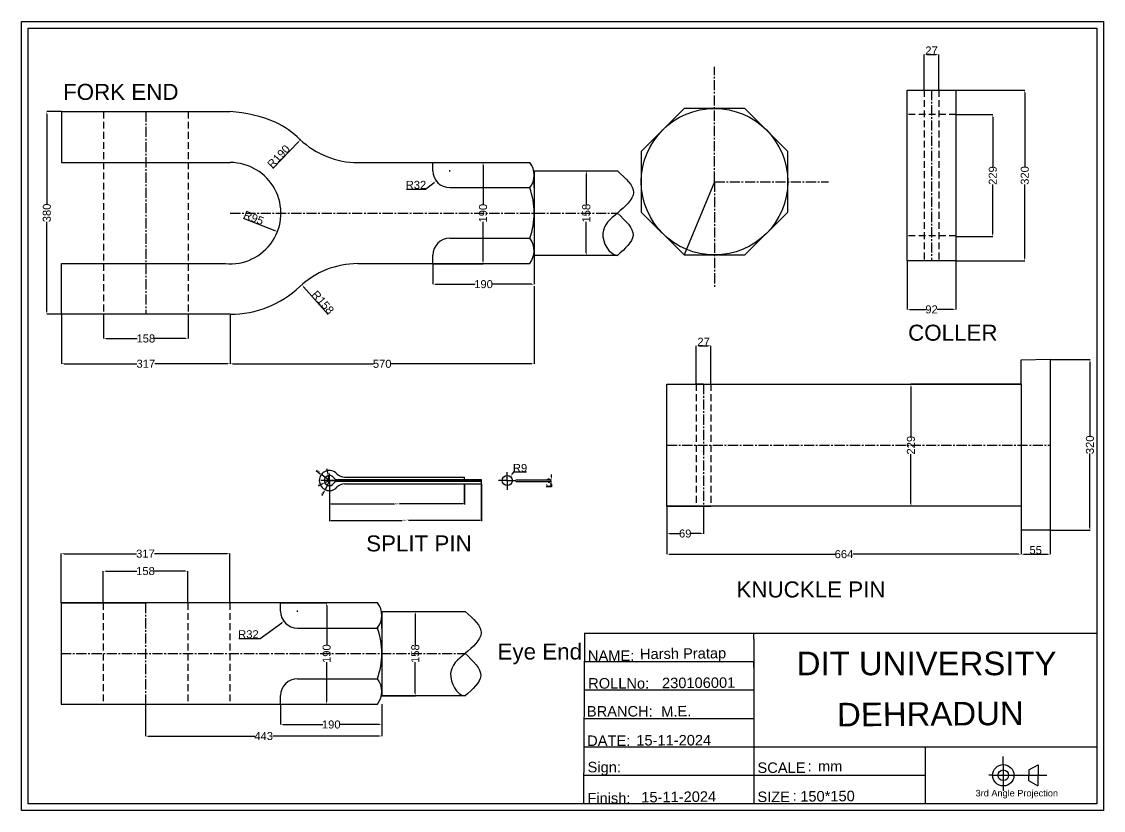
# Model space of a CAD drawing. Header units: millimetres. Extents: x 2335 to 4363, y 611 to 2090.
import ezdxf
from ezdxf.enums import TextEntityAlignment as Align

# ---------------------------------------------------------------- set-up
doc = ezdxf.new("R2010")
doc.units = ezdxf.units.MM
doc.linetypes.add('CENTER2', pattern=[28.575, 19.05, -3.175, 3.175, -3.175])
doc.linetypes.add('DASHED', pattern=[19.05, 12.7, -6.35])
doc.styles.get("Standard").update_dxf_attribs({"font": 'arial.ttf'})
doc.dimstyles.new('ISO POLINEMA 1', dxfattribs={"dimtxt": 15, "dimasz": 5, "dimexe": 0.18, "dimexo": 0.0625, "dimgap": 0.09, "dimtad": 1, "dimtoh": 1, "dimdec": 0, "dimzin": 0, "dimdsep": 46, "dimtxsty": 'Standard', "dimcen": 1, "dimadec": 0, "dimazin": 0, "dimtfac": 1, "dimtdec": 0, "dimtofl": 0, "dimtmove": 0, "dimatfit": 3, "dimfxl": 1, "dimtolj": 1, "dimtzin": 0, "dimarcsym": 0})
doc.dimstyles.new('ISO-25', dxfattribs={"dimtxt": 2.5, "dimasz": 2.5, "dimexe": 1.25, "dimexo": 0.625, "dimtad": 1, "dimtxsty": 'Standard', "dimcen": 2.5, "dimadec": 0, "dimazin": 0, "dimtfac": 1, "dimtmove": 0, "dimatfit": 3, "dimfxl": 1, "dimarcsym": 0})

# ---------------------------------------------------------------- blocks, each defined once
blk = doc.blocks.new('*D45')
at = {"color": 0, "lineweight": -2, "transparency": 16777216}
for p, q in [((2409.4, 1921), (2382, 1921)), ((2382.2, 1916), (2382.2, 1747.6)), ((2382.2, 1546), (2382.2, 1714.4)), ((2409.4, 1541), (2382, 1541))]:
    blk.add_line(p, q, dxfattribs=at)
at = {"color": 0, "transparency": 16777216}
for points in [[(2381.3, 1916), (2383, 1916), (2382.2, 1921)], [(2381.3, 1546), (2383, 1546), (2382.2, 1541)]]:
    blk.add_solid(points, dxfattribs=at)
at = {"layer": 'Defpoints', "color": 0, "transparency": 16777216}
for p in [(2409.4, 1921), (2382.2, 1541), (2409.4, 1541)]:
    blk.add_point(p, dxfattribs=at)
at = {"color": 0, "transparency": 16777216, "insert": (2382.2, 1731), "char_height": 15, "attachment_point": 5, "rotation": 90}
blk.add_mtext('\\A1;380', dxfattribs=at)
blk = doc.blocks.new('*D46')
at = {"color": 0, "lineweight": -2, "transparency": 16777216}
for p, q in [((2409.4, 1541), (2409.4, 1448)), ((2726.1, 1541), (2726.1, 1448)), ((2414.4, 1448.2), (2551.1, 1448.2)), ((2721.1, 1448.2), (2584.4, 1448.2))]:
    blk.add_line(p, q, dxfattribs=at)
at = {"color": 0, "transparency": 16777216}
for points in [[(2414.4, 1449.1), (2414.4, 1447.4), (2409.4, 1448.2)], [(2721.1, 1449.1), (2721.1, 1447.4), (2726.1, 1448.2)]]:
    blk.add_solid(points, dxfattribs=at)
at = {"layer": 'Defpoints', "color": 0, "transparency": 16777216}
for p in [(2409.4, 1541), (2726.1, 1541), (2726.1, 1448.2)]:
    blk.add_point(p, dxfattribs=at)
at = {"color": 0, "transparency": 16777216, "insert": (2567.8, 1448.2), "char_height": 15, "attachment_point": 5}
blk.add_mtext('\\A1;317', dxfattribs=at)
blk = doc.blocks.new('*D47')
at = {"color": 0, "lineweight": -2, "transparency": 16777216}
for p, q in [((2488.6, 1541), (2488.6, 1495.4)), ((2646.9, 1541), (2646.9, 1495.4)), ((2493.6, 1495.5), (2551.8, 1495.5)), ((2641.9, 1495.5), (2583.7, 1495.5))]:
    blk.add_line(p, q, dxfattribs=at)
at = {"color": 0, "transparency": 16777216}
for points in [[(2493.6, 1496.4), (2493.6, 1494.7), (2488.6, 1495.5)], [(2641.9, 1496.4), (2641.9, 1494.7), (2646.9, 1495.5)]]:
    blk.add_solid(points, dxfattribs=at)
at = {"layer": 'Defpoints', "color": 0, "transparency": 16777216}
for p in [(2488.6, 1541), (2646.9, 1541), (2646.9, 1495.5)]:
    blk.add_point(p, dxfattribs=at)
at = {"color": 0, "transparency": 16777216, "insert": (2567.8, 1495.5), "char_height": 15, "attachment_point": 5}
blk.add_mtext('\\A1;158', dxfattribs=at)
blk = doc.blocks.new('*D48')
at = {"color": 0, "lineweight": -2, "transparency": 16777216}
for p, q in [((3451.9, 1809.6), (3393.5, 1809.6)), ((3393.7, 1804.6), (3393.7, 1746.4)), ((3393.7, 1656.3), (3393.7, 1714.5)), ((3451.9, 1651.3), (3393.5, 1651.3))]:
    blk.add_line(p, q, dxfattribs=at)
at = {"color": 0, "transparency": 16777216}
for points in [[(3392.8, 1804.6), (3394.5, 1804.6), (3393.7, 1809.6)], [(3392.8, 1656.3), (3394.5, 1656.3), (3393.7, 1651.3)]]:
    blk.add_solid(points, dxfattribs=at)
at = {"layer": 'Defpoints', "color": 0, "transparency": 16777216}
for p in [(3451.9, 1809.6), (3393.7, 1651.3), (3451.9, 1651.3)]:
    blk.add_point(p, dxfattribs=at)
at = {"color": 0, "transparency": 16777216, "insert": (3393.7, 1730.5), "char_height": 15, "attachment_point": 5, "rotation": 90}
blk.add_mtext('\\A1;158', dxfattribs=at)
blk = doc.blocks.new('*D49')
at = {"color": 0, "lineweight": -2, "transparency": 16777216}
for p, q in [((3995.2, 1640.9), (3995.2, 1550)), ((4086.8, 1640.9), (4086.8, 1550)), ((4000.2, 1550.1), (4030.2, 1550.1)), ((4081.8, 1550.1), (4051.8, 1550.1))]:
    blk.add_line(p, q, dxfattribs=at)
at = {"color": 0, "transparency": 16777216}
for points in [[(4000.2, 1551), (4000.2, 1549.3), (3995.2, 1550.1)], [(4081.8, 1551), (4081.8, 1549.3), (4086.8, 1550.1)]]:
    blk.add_solid(points, dxfattribs=at)
at = {"layer": 'Defpoints', "color": 0, "transparency": 16777216}
for p in [(3995.2, 1640.9), (4086.8, 1640.9), (4086.8, 1550.1)]:
    blk.add_point(p, dxfattribs=at)
at = {"color": 0, "transparency": 16777216, "insert": (4041, 1550.1), "char_height": 15, "attachment_point": 5}
blk.add_mtext('\\A1;92', dxfattribs=at)
blk = doc.blocks.new('*D50')
at = {"color": 0, "lineweight": -2, "transparency": 16777216}
for p, q in [((3544.9, 1181.1), (3544.9, 1091)), ((4208.8, 1181.1), (4208.8, 1091)), ((3549.9, 1091.2), (3860.2, 1091.2)), ((4203.8, 1091.2), (3893.5, 1091.2))]:
    blk.add_line(p, q, dxfattribs=at)
at = {"color": 0, "transparency": 16777216}
for points in [[(3549.9, 1092.1), (3549.9, 1090.4), (3544.9, 1091.2)], [(4203.8, 1092.1), (4203.8, 1090.4), (4208.8, 1091.2)]]:
    blk.add_solid(points, dxfattribs=at)
at = {"layer": 'Defpoints', "color": 0, "transparency": 16777216}
for p in [(3544.9, 1181.1), (4208.8, 1181.1), (4208.8, 1091.2)]:
    blk.add_point(p, dxfattribs=at)
at = {"color": 0, "transparency": 16777216, "insert": (3876.8, 1091.2), "char_height": 15, "attachment_point": 5}
blk.add_mtext('\\A1;664', dxfattribs=at)
blk = doc.blocks.new('*D51')
at = {"color": 0, "lineweight": -2, "transparency": 16777216}
for p, q in [((4208.7, 1410), (4002.1, 1410)), ((4002.3, 1405), (4002.3, 1312.4)), ((4002.3, 1186.1), (4002.3, 1278.8)), ((4208.7, 1181.1), (4002.1, 1181.1))]:
    blk.add_line(p, q, dxfattribs=at)
at = {"color": 0, "transparency": 16777216}
for points in [[(4001.5, 1405), (4003.2, 1405), (4002.3, 1410)], [(4001.5, 1186.1), (4003.2, 1186.1), (4002.3, 1181.1)]]:
    blk.add_solid(points, dxfattribs=at)
at = {"layer": 'Defpoints', "color": 0, "transparency": 16777216}
for p in [(4208.8, 1410), (4002.3, 1181.1), (4208.8, 1181.1)]:
    blk.add_point(p, dxfattribs=at)
at = {"color": 0, "transparency": 16777216, "insert": (4002.3, 1295.6), "char_height": 15, "attachment_point": 5, "rotation": 90}
blk.add_mtext('\\A1;229', dxfattribs=at)
blk = doc.blocks.new('*D52')
at = {"color": 0, "lineweight": -2, "transparency": 16777216}
for p, q in [((4263.8, 1456.5), (4338.2, 1456.5)), ((4338, 1451.5), (4338, 1312.9)), ((4338, 1141.1), (4338, 1279.7)), ((4263.8, 1136.1), (4338.2, 1136.1))]:
    blk.add_line(p, q, dxfattribs=at)
at = {"color": 0, "transparency": 16777216}
for points in [[(4337.2, 1451.5), (4338.8, 1451.5), (4338, 1456.5)], [(4337.2, 1141.1), (4338.8, 1141.1), (4338, 1136.1)]]:
    blk.add_solid(points, dxfattribs=at)
at = {"layer": 'Defpoints', "color": 0, "transparency": 16777216}
for p in [(4263.7, 1456.5), (4263.7, 1136.1), (4338, 1136.1)]:
    blk.add_point(p, dxfattribs=at)
at = {"color": 0, "transparency": 16777216, "insert": (4338, 1296.3), "char_height": 15, "attachment_point": 5, "rotation": 90}
blk.add_mtext('\\A1;320', dxfattribs=at)
blk = doc.blocks.new('*D53')
at = {"color": 0, "lineweight": -2, "transparency": 16777216}
for p, q in [((4208.8, 1136), (4208.8, 1091)), ((4263.7, 1136), (4263.7, 1091)), ((4213.8, 1091.2), (4258.7, 1091.2))]:
    blk.add_line(p, q, dxfattribs=at)
at = {"color": 0, "transparency": 16777216}
for points in [[(4213.8, 1092.1), (4213.8, 1090.4), (4208.8, 1091.2)], [(4258.7, 1092.1), (4258.7, 1090.4), (4263.7, 1091.2)]]:
    blk.add_solid(points, dxfattribs=at)
at = {"layer": 'Defpoints', "color": 0, "transparency": 16777216}
for p in [(4208.8, 1136.1), (4263.7, 1136.1), (4263.7, 1091.2)]:
    blk.add_point(p, dxfattribs=at)
at = {"color": 0, "transparency": 16777216, "insert": (4236.2, 1098.9), "char_height": 15, "attachment_point": 5}
blk.add_mtext('\\A1;55', dxfattribs=at)
blk = doc.blocks.new('*D64')
at = {"color": 0, "lineweight": -2, "transparency": 16777216}
for p, q in [((3544.9, 1181.1), (3544.9, 1129.7)), ((3613.6, 1181.1), (3613.6, 1129.7)), ((3549.9, 1129.9), (3568.3, 1129.9)), ((3608.6, 1129.9), (3590.1, 1129.9))]:
    blk.add_line(p, q, dxfattribs=at)
at = {"color": 0, "transparency": 16777216}
for points in [[(3549.9, 1130.8), (3549.9, 1129.1), (3544.9, 1129.9)], [(3608.6, 1130.8), (3608.6, 1129.1), (3613.6, 1129.9)]]:
    blk.add_solid(points, dxfattribs=at)
at = {"layer": 'Defpoints', "color": 0, "transparency": 16777216}
for p in [(3544.9, 1181.1), (3613.6, 1181.1), (3613.6, 1129.9)]:
    blk.add_point(p, dxfattribs=at)
at = {"color": 0, "transparency": 16777216, "insert": (3579.2, 1129.9), "char_height": 15, "attachment_point": 5}
blk.add_mtext('\\A1;69', dxfattribs=at)
blk = doc.blocks.new('*D65')
at = {"color": 0, "lineweight": -2, "transparency": 16777216}
for p, q in [((3599.8, 1410.1), (3599.8, 1482.1)), ((3604.8, 1481.9), (3622.3, 1481.9)), ((3627.3, 1410.1), (3627.3, 1482.1))]:
    blk.add_line(p, q, dxfattribs=at)
at = {"color": 0, "transparency": 16777216}
for points in [[(3604.8, 1482.8), (3604.8, 1481.1), (3599.8, 1481.9)], [(3622.3, 1482.8), (3622.3, 1481.1), (3627.3, 1481.9)]]:
    blk.add_solid(points, dxfattribs=at)
at = {"layer": 'Defpoints', "color": 0, "transparency": 16777216}
for p in [(3627.3, 1481.9), (3599.8, 1410), (3627.3, 1410)]:
    blk.add_point(p, dxfattribs=at)
at = {"color": 0, "transparency": 16777216, "insert": (3613.6, 1489.5), "char_height": 15, "attachment_point": 5}
blk.add_mtext('\\A1;27', dxfattribs=at)
blk = doc.blocks.new('*D66')
at = {"color": 0, "lineweight": -2, "transparency": 16777216}
for p, q in [((2408.8, 999.9), (2408.8, 1092.4)), ((2413.8, 1092.2), (2550.5, 1092.2)), ((2720.5, 1092.2), (2583.8, 1092.2)), ((2725.5, 999.9), (2725.5, 1092.4))]:
    blk.add_line(p, q, dxfattribs=at)
at = {"color": 0, "transparency": 16777216}
for points in [[(2413.8, 1093), (2413.8, 1091.4), (2408.8, 1092.2)], [(2720.5, 1093), (2720.5, 1091.4), (2725.5, 1092.2)]]:
    blk.add_solid(points, dxfattribs=at)
at = {"layer": 'Defpoints', "color": 0, "transparency": 16777216}
for p in [(2725.5, 1092.2), (2408.8, 999.8), (2725.5, 999.8)]:
    blk.add_point(p, dxfattribs=at)
at = {"color": 0, "transparency": 16777216, "insert": (2567.1, 1092.2), "char_height": 15, "attachment_point": 5}
blk.add_mtext('\\A1;317', dxfattribs=at)
blk = doc.blocks.new('*D67')
at = {"color": 0, "lineweight": -2, "transparency": 16777216}
for p, q in [((2488, 999.9), (2488, 1059.7)), ((2493, 1059.5), (2551.2, 1059.5)), ((2641.3, 1059.5), (2583.1, 1059.5)), ((2646.3, 999.9), (2646.3, 1059.7))]:
    blk.add_line(p, q, dxfattribs=at)
at = {"color": 0, "transparency": 16777216}
for points in [[(2493, 1060.3), (2493, 1058.7), (2488, 1059.5)], [(2641.3, 1060.3), (2641.3, 1058.7), (2646.3, 1059.5)]]:
    blk.add_solid(points, dxfattribs=at)
at = {"layer": 'Defpoints', "color": 0, "transparency": 16777216}
for p in [(2646.3, 1059.5), (2488, 999.8), (2646.3, 999.8)]:
    blk.add_point(p, dxfattribs=at)
at = {"color": 0, "transparency": 16777216, "insert": (2567.1, 1059.5), "char_height": 15, "attachment_point": 5}
blk.add_mtext('\\A1;158', dxfattribs=at)
blk = doc.blocks.new('*D68')
at = {"color": 0, "lineweight": -2, "transparency": 16777216}
for p, q in [((2820.4, 810.1), (2820.5, 771.7)), ((3010.4, 810.2), (3010.4, 771.8)), ((2825.5, 771.8), (2899.5, 771.9)), ((3005.4, 772), (2931.4, 771.9))]:
    blk.add_line(p, q, dxfattribs=at)
at = {"color": 0, "transparency": 16777216}
for points in [[(2825.5, 772.7), (2825.5, 771), (2820.5, 771.8)], [(3005.4, 772.8), (3005.4, 771.1), (3010.4, 772)]]:
    blk.add_solid(points, dxfattribs=at)
at = {"layer": 'Defpoints', "color": 0, "transparency": 16777216}
for p in [(2820.4, 810.1), (3010.4, 810.3), (3010.4, 772)]:
    blk.add_point(p, dxfattribs=at)
at = {"color": 0, "transparency": 16777216, "insert": (2915.5, 771.9), "char_height": 15, "attachment_point": 5, "rotation": 0.0422}
blk.add_mtext('\\A1;190', dxfattribs=at)
blk = doc.blocks.new('*D69')
at = {"color": 0, "lineweight": -2, "transparency": 16777216}
for p, q in [((3010.5, 984), (3073.2, 984)), ((3073, 979), (3073, 920.8)), ((3073, 830.7), (3073, 888.9)), ((3010.5, 825.7), (3073.2, 825.7))]:
    blk.add_line(p, q, dxfattribs=at)
at = {"color": 0, "transparency": 16777216}
for points in [[(3072.1, 979), (3073.8, 979), (3073, 984)], [(3072.1, 830.7), (3073.8, 830.7), (3073, 825.7)]]:
    blk.add_solid(points, dxfattribs=at)
at = {"layer": 'Defpoints', "color": 0, "transparency": 16777216}
for p in [(3010.4, 984), (3010.4, 825.7), (3073, 825.7)]:
    blk.add_point(p, dxfattribs=at)
at = {"color": 0, "transparency": 16777216, "insert": (3073, 904.8), "char_height": 15, "attachment_point": 5, "rotation": 90}
blk.add_mtext('\\A1;158', dxfattribs=at)
blk = doc.blocks.new('*D70')
at = {"color": 0, "lineweight": -2, "transparency": 16777216}
for p, q in [((3328.2, 1235.9), (3328.2, 1240.9)), ((3313.6, 1230.9), (3328.4, 1230.9)), ((3313.6, 1227.8), (3328.4, 1227.8)), ((3328.2, 1217.8), (3318.3, 1217.8)), ((3328.2, 1222.8), (3328.2, 1217.8))]:
    blk.add_line(p, q, dxfattribs=at)
at = {"color": 0, "transparency": 16777216}
for points in [[(3327.4, 1235.9), (3329, 1235.9), (3328.2, 1230.9)], [(3327.4, 1222.8), (3329, 1222.8), (3328.2, 1227.8)]]:
    blk.add_solid(points, dxfattribs=at)
at = {"layer": 'Defpoints', "color": 0, "transparency": 16777216}
for p in [(3313.6, 1230.9), (3313.6, 1227.8), (3328.2, 1227.8)]:
    blk.add_point(p, dxfattribs=at)
at = {"color": 0, "transparency": 16777216, "insert": (3323.2, 1225.5), "char_height": 15, "attachment_point": 5}
blk.add_mtext('\\A1;3', dxfattribs=at)
blk = doc.blocks.new('*D71')
at = {"color": 0, "lineweight": -2, "transparency": 16777216}
for p, q in [((3257.2, 1245), (3254.2, 1241)), ((3281.5, 1245), (3257.2, 1245)), ((3244.6, 1229.4), (3246.6, 1229.4)), ((3245.6, 1228.4), (3245.6, 1230.4))]:
    blk.add_line(p, q, dxfattribs=at)
at = {"color": 0, "transparency": 16777216}
blk.add_solid([(3253.6, 1241.5), (3254.9, 1240.5), (3251.3, 1237)], dxfattribs=at)
at = {"layer": 'Defpoints', "color": 0, "transparency": 16777216}
for p in [(3245.6, 1229.4), (3251.3, 1237)]:
    blk.add_point(p, dxfattribs=at)
at = {"color": 0, "transparency": 16777216, "insert": (3269.4, 1252.8), "char_height": 15, "attachment_point": 5}
blk.add_mtext('\\A1;R9', dxfattribs=at)
blk = doc.blocks.new('*D72')
at = {"color": 0, "lineweight": -2, "transparency": 16777216}
for p, q in [((2851.1, 984.4), (2853.1, 984.4)), ((2852.1, 983.4), (2852.1, 985.4)), ((2782.3, 933.4), (2822.5, 962.8)), ((2742.3, 933.4), (2782.3, 933.4))]:
    blk.add_line(p, q, dxfattribs=at)
at = {"color": 0, "transparency": 16777216}
blk.add_solid([(2822, 963.5), (2823, 962.1), (2826.6, 965.7)], dxfattribs=at)
at = {"layer": 'Defpoints', "color": 0, "transparency": 16777216}
for p in [(2852.1, 984.4), (2826.6, 965.7)]:
    blk.add_point(p, dxfattribs=at)
at = {"color": 0, "transparency": 16777216, "insert": (2760.2, 941.1), "char_height": 15, "attachment_point": 5}
blk.add_mtext('\\A1;R32', dxfattribs=at)
blk = doc.blocks.new('*D43')
at = {"color": 0, "lineweight": -2, "transparency": 16777216}
for p, q in [((2912, 1224.8), (2912, 1184.3)), ((3165.3, 1223.4), (3165.3, 1184.3)), ((2914.5, 1185.6), (3033.8, 1185.6)), ((3162.8, 1185.6), (3043.5, 1185.6))]:
    blk.add_line(p, q, dxfattribs=at)
at = {"color": 0, "transparency": 16777216}
for points in [[(2914.5, 1186), (2914.5, 1185.1), (2912, 1185.6)], [(3162.8, 1186), (3162.8, 1185.1), (3165.3, 1185.6)]]:
    blk.add_solid(points, dxfattribs=at)
at = {"layer": 'Defpoints', "color": 0, "transparency": 16777216}
for p in [(2912, 1225.4), (3165.3, 1224.1), (3165.3, 1185.6)]:
    blk.add_point(p, dxfattribs=at)
at = {"color": 0, "transparency": 16777216, "insert": (3038.7, 1185.6), "char_height": 2.5, "attachment_point": 5}
blk.add_mtext('253,3', dxfattribs=at)
blk = doc.blocks.new('*D44')
at = {"color": 0, "lineweight": -2, "transparency": 16777216}
for p, q in [((2912, 1223.4), (2912, 1152.9)), ((3197, 1223.4), (3197, 1152.9)), ((2914.5, 1154.2), (3048.7, 1154.2)), ((3194.5, 1154.2), (3060.3, 1154.2))]:
    blk.add_line(p, q, dxfattribs=at)
at = {"color": 0, "transparency": 16777216}
for points in [[(2914.5, 1154.6), (2914.5, 1153.7), (2912, 1154.2)], [(3194.5, 1154.6), (3194.5, 1153.7), (3197, 1154.2)]]:
    blk.add_solid(points, dxfattribs=at)
at = {"layer": 'Defpoints', "color": 0, "transparency": 16777216}
for p in [(2912, 1224.1), (3197, 1224.1), (3197, 1154.2)]:
    blk.add_point(p, dxfattribs=at)
at = {"color": 0, "transparency": 16777216, "insert": (3054.5, 1154.2), "char_height": 2.5, "attachment_point": 5}
blk.add_mtext('284,97', dxfattribs=at)
blk = doc.blocks.new('*D73')
at = {"color": 0, "lineweight": -2, "transparency": 16777216}
for p, q in [((2912, 1229.4), (2903.9, 1212.2)), ((2898.7, 1201.1), (2902.9, 1209.9))]:
    blk.add_line(p, q, dxfattribs=at)
at = {"color": 0, "transparency": 16777216}
blk.add_solid([(2902.5, 1210.1), (2903.3, 1209.7), (2903.9, 1212.2)], dxfattribs=at)
at = {"layer": 'Defpoints', "color": 0, "transparency": 16777216}
for p in [(2912, 1229.4), (2903.9, 1212.2)]:
    blk.add_point(p, dxfattribs=at)
at = {"color": 0, "transparency": 16777216, "insert": (2898.6, 1205.2), "char_height": 2.5, "attachment_point": 5, "rotation": 64.8172}
blk.add_mtext('R19', dxfattribs=at)
blk = doc.blocks.new('*D54')
at = {"color": 0, "lineweight": -2, "transparency": 16777216}
for p, q in [((2886.9, 1247.9), (2894.7, 1242.1)), ((2912, 1229.4), (2896.7, 1240.6))]:
    blk.add_line(p, q, dxfattribs=at)
at = {"color": 0, "transparency": 16777216}
blk.add_solid([(2895, 1242.4), (2894.5, 1241.8), (2896.7, 1240.6)], dxfattribs=at)
at = {"layer": 'Defpoints', "color": 0, "transparency": 16777216}
for p in [(2896.7, 1240.6), (2912, 1229.4)]:
    blk.add_point(p, dxfattribs=at)
at = {"color": 0, "transparency": 16777216, "insert": (2890.9, 1247.3), "char_height": 2.5, "attachment_point": 5, "rotation": 323.6222}
blk.add_mtext('R19', dxfattribs=at)
blk = doc.blocks.new('*D55')
at = {"color": 0, "lineweight": -2, "transparency": 16777216}
for p, q in [((2891.6, 1219.4), (2901.2, 1224.1)), ((2912, 1229.4), (2903.5, 1225.2))]:
    blk.add_line(p, q, dxfattribs=at)
at = {"color": 0, "transparency": 16777216}
blk.add_solid([(2901.1, 1224.4), (2901.4, 1223.7), (2903.5, 1225.2)], dxfattribs=at)
at = {"layer": 'Defpoints', "color": 0, "transparency": 16777216}
for p in [(2903.5, 1225.2), (2912, 1229.4)]:
    blk.add_point(p, dxfattribs=at)
at = {"color": 0, "transparency": 16777216, "insert": (2894.4, 1223.1), "char_height": 2.5, "attachment_point": 5, "rotation": 26.0914}
blk.add_mtext('R9,5', dxfattribs=at)
blk = doc.blocks.new('*D38')
at = {"color": 0, "lineweight": -2, "transparency": 16777216}
for p, q in [((2906.3, 1251.3), (2909, 1241)), ((2912, 1229.4), (2909.6, 1238.5))]:
    blk.add_line(p, q, dxfattribs=at)
at = {"color": 0, "transparency": 16777216}
blk.add_solid([(2909.4, 1241.1), (2908.6, 1240.9), (2909.6, 1238.5)], dxfattribs=at)
at = {"layer": 'Defpoints', "color": 0, "transparency": 16777216}
for p in [(2909.6, 1238.5), (2912, 1229.4)]:
    blk.add_point(p, dxfattribs=at)
at = {"color": 0, "transparency": 16777216, "insert": (2909.4, 1247.9), "char_height": 2.5, "attachment_point": 5, "rotation": 284.6237}
blk.add_mtext('R9,5', dxfattribs=at)
blk = doc.blocks.new('*D39')
at = {"color": 0, "lineweight": -2, "transparency": 16777216}
blk.add_line((2909.7, 1540.4), (2863.7, 1592.7), dxfattribs=at)
at = {"color": 0, "transparency": 16777216}
blk.add_solid([(2864.3, 1593.2), (2863.1, 1592.1), (2860.4, 1596.4)], dxfattribs=at)
at = {"layer": 'Defpoints', "color": 0, "transparency": 16777216}
for p in [(2860.4, 1596.4), (2965, 1477.6)]:
    blk.add_point(p, dxfattribs=at)
at = {"color": 0, "transparency": 16777216, "insert": (2899.8, 1563.4), "char_height": 15, "attachment_point": 5, "rotation": 311.3675}
blk.add_mtext('\\A1;R158', dxfattribs=at)
blk = doc.blocks.new('*D40')
at = {"color": 0, "lineweight": -2, "transparency": 16777216}
blk.add_line((2805.9, 1814.2), (2854.2, 1864.5), dxfattribs=at)
blk.add_arc((2726.1, 1731), 190, 46.1176, 46.5098, dxfattribs=at)
at = {"color": 0, "transparency": 16777216}
blk.add_solid([(2853.6, 1865), (2854.8, 1863.9), (2857.6, 1868.1)], dxfattribs=at)
at = {"layer": 'Defpoints', "color": 0, "transparency": 16777216}
for p in [(2857.6, 1868.1), (2726.1, 1731)]:
    blk.add_point(p, dxfattribs=at)
at = {"color": 0, "transparency": 16777216, "insert": (2816.8, 1836.8), "char_height": 15, "attachment_point": 5, "rotation": 46.1719}
blk.add_mtext('\\A1;R190', dxfattribs=at)
blk = doc.blocks.new('*D56')
at = {"color": 0, "lineweight": -2, "transparency": 16777216}
blk.add_line((2750.4, 1721), (2809.9, 1697.8), dxfattribs=at)
at = {"color": 0, "transparency": 16777216}
blk.add_solid([(2810.2, 1698.6), (2809.6, 1697), (2814.6, 1696)], dxfattribs=at)
at = {"layer": 'Defpoints', "color": 0, "transparency": 16777216}
for p in [(2726.1, 1730.5), (2814.6, 1696)]:
    blk.add_point(p, dxfattribs=at)
at = {"color": 0, "transparency": 16777216, "insert": (2770, 1721.7), "char_height": 15, "attachment_point": 5, "rotation": 338.7224}
blk.add_mtext('\\A1;R95', dxfattribs=at)
blk = doc.blocks.new('*D41')
at = {"color": 0, "lineweight": -2, "transparency": 16777216}
for p, q in [((3136.7, 1810.1), (3138.7, 1810.1)), ((3137.7, 1809.1), (3137.7, 1811.1)), ((3092.2, 1775.8), (3108.4, 1788)), ((3056.4, 1775.8), (3092.2, 1775.8))]:
    blk.add_line(p, q, dxfattribs=at)
at = {"color": 0, "transparency": 16777216}
blk.add_solid([(3107.9, 1788.7), (3108.9, 1787.3), (3112.4, 1791)], dxfattribs=at)
at = {"layer": 'Defpoints', "color": 0, "transparency": 16777216}
for p in [(3137.7, 1810.1), (3112.4, 1791)]:
    blk.add_point(p, dxfattribs=at)
at = {"color": 0, "transparency": 16777216, "insert": (3074.3, 1783.5), "char_height": 15, "attachment_point": 5}
blk.add_mtext('\\A1;R32', dxfattribs=at)
blk = doc.blocks.new('*D57')
at = {"color": 0, "lineweight": -2, "transparency": 16777216}
for p, q in [((2726.1, 1541), (2726.1, 1448)), ((3296, 1541), (3296, 1448)), ((2731.1, 1448.1), (2994.4, 1448.1)), ((3291, 1448.1), (3027.7, 1448.1))]:
    blk.add_line(p, q, dxfattribs=at)
at = {"color": 0, "transparency": 16777216}
for points in [[(2731.1, 1449), (2731.1, 1447.3), (2726.1, 1448.1)], [(3291, 1449), (3291, 1447.3), (3296, 1448.1)]]:
    blk.add_solid(points, dxfattribs=at)
at = {"layer": 'Defpoints', "color": 0, "transparency": 16777216}
for p in [(2726.1, 1541), (3296, 1541), (3296, 1448.1)]:
    blk.add_point(p, dxfattribs=at)
at = {"color": 0, "transparency": 16777216, "insert": (3011, 1448.1), "char_height": 15, "attachment_point": 5}
blk.add_mtext('\\A1;570', dxfattribs=at)
blk = doc.blocks.new('*D58')
at = {"color": 0, "lineweight": -2, "transparency": 16777216}
for p, q in [((4086.9, 1961.4), (4215.9, 1961.4)), ((4215.8, 1956.4), (4215.8, 1817.8)), ((4215.8, 1645.9), (4215.8, 1784.5)), ((4086.9, 1640.9), (4215.9, 1640.9))]:
    blk.add_line(p, q, dxfattribs=at)
at = {"color": 0, "transparency": 16777216}
for points in [[(4214.9, 1956.4), (4216.6, 1956.4), (4215.8, 1961.4)], [(4214.9, 1645.9), (4216.6, 1645.9), (4215.8, 1640.9)]]:
    blk.add_solid(points, dxfattribs=at)
at = {"layer": 'Defpoints', "color": 0, "transparency": 16777216}
for p in [(4086.8, 1961.4), (4086.8, 1640.9), (4215.8, 1640.9)]:
    blk.add_point(p, dxfattribs=at)
at = {"color": 0, "transparency": 16777216, "insert": (4215.8, 1801.2), "char_height": 15, "attachment_point": 5, "rotation": 90}
blk.add_mtext('\\A1;320', dxfattribs=at)
blk = doc.blocks.new('*D59')
at = {"color": 0, "lineweight": -2, "transparency": 16777216}
for p, q in [((4027.3, 1961.5), (4027.3, 2028.1)), ((4032.3, 2027.9), (4049.7, 2027.9)), ((4054.7, 1961.5), (4054.7, 2028.1))]:
    blk.add_line(p, q, dxfattribs=at)
at = {"color": 0, "transparency": 16777216}
for points in [[(4032.3, 2028.8), (4032.3, 2027.1), (4027.3, 2027.9)], [(4049.7, 2028.8), (4049.7, 2027.1), (4054.7, 2027.9)]]:
    blk.add_solid(points, dxfattribs=at)
at = {"layer": 'Defpoints', "color": 0, "transparency": 16777216}
for p in [(4054.7, 2027.9), (4027.3, 1961.4), (4054.7, 1961.4)]:
    blk.add_point(p, dxfattribs=at)
at = {"color": 0, "transparency": 16777216, "insert": (4041, 2035.6), "char_height": 15, "attachment_point": 5}
blk.add_mtext('\\A1;27', dxfattribs=at)
blk = doc.blocks.new('*D42')
at = {"color": 0, "lineweight": -2, "transparency": 16777216}
for p, q in [((4086.9, 1915.5), (4156, 1915.5)), ((4155.8, 1910.5), (4155.8, 1817.9)), ((4155.8, 1691.6), (4155.8, 1784.3)), ((4086.9, 1686.6), (4156, 1686.6))]:
    blk.add_line(p, q, dxfattribs=at)
at = {"color": 0, "transparency": 16777216}
for points in [[(4155, 1910.5), (4156.7, 1910.5), (4155.8, 1915.5)], [(4155, 1691.6), (4156.7, 1691.6), (4155.8, 1686.6)]]:
    blk.add_solid(points, dxfattribs=at)
at = {"layer": 'Defpoints', "color": 0, "transparency": 16777216}
for p in [(4086.8, 1915.5), (4086.8, 1686.6), (4155.8, 1686.6)]:
    blk.add_point(p, dxfattribs=at)
at = {"color": 0, "transparency": 16777216, "insert": (4155.8, 1801.1), "char_height": 15, "attachment_point": 5, "rotation": 90}
blk.add_mtext('\\A1;229', dxfattribs=at)
blk = doc.blocks.new('*D60')
at = {"color": 0, "lineweight": -2, "transparency": 16777216}
for p, q in [((3106.1, 1825.5), (3200.3, 1825.5)), ((3200.1, 1820.5), (3200.1, 1746.4)), ((3200.1, 1640.5), (3200.1, 1714.5)), ((3106.1, 1635.5), (3200.3, 1635.5))]:
    blk.add_line(p, q, dxfattribs=at)
at = {"color": 0, "transparency": 16777216}
for points in [[(3199.2, 1820.5), (3200.9, 1820.5), (3200.1, 1825.5)], [(3199.2, 1640.5), (3200.9, 1640.5), (3200.1, 1635.5)]]:
    blk.add_solid(points, dxfattribs=at)
at = {"layer": 'Defpoints', "color": 0, "transparency": 16777216}
for p in [(3106, 1825.5), (3106, 1635.5), (3200.1, 1635.5)]:
    blk.add_point(p, dxfattribs=at)
at = {"color": 0, "transparency": 16777216, "insert": (3200.1, 1730.5), "char_height": 15, "attachment_point": 5, "rotation": 90}
blk.add_mtext('\\A1;190', dxfattribs=at)
blk = doc.blocks.new('*D61')
at = {"color": 0, "lineweight": -2, "transparency": 16777216}
for p, q in [((2567.1, 809.9), (2567.2, 749.9)), ((3010.4, 810.2), (3010.5, 750.2)), ((2572.2, 750.1), (2771.9, 750.2)), ((3005.5, 750.4), (2805.8, 750.2))]:
    blk.add_line(p, q, dxfattribs=at)
at = {"color": 0, "transparency": 16777216}
for points in [[(2572.2, 750.9), (2572.2, 749.2), (2567.2, 750.1)], [(3005.5, 751.2), (3005.5, 749.6), (3010.5, 750.4)]]:
    blk.add_solid(points, dxfattribs=at)
at = {"layer": 'Defpoints', "color": 0, "transparency": 16777216}
for p in [(2567.1, 810), (3010.4, 810.3), (3010.5, 750.4)]:
    blk.add_point(p, dxfattribs=at)
at = {"color": 0, "transparency": 16777216, "insert": (2788.8, 750.2), "char_height": 15, "attachment_point": 5, "rotation": 0.0422}
blk.add_mtext('\\A1;443', dxfattribs=at)
blk = doc.blocks.new('*D62')
at = {"color": 0, "lineweight": -2, "transparency": 16777216}
for p, q in [((2820.5, 999.8), (2907.1, 999.8)), ((2906.9, 994.8), (2906.9, 920.8)), ((2906.9, 814.8), (2906.9, 888.9)), ((2820.5, 809.8), (2907.1, 809.8))]:
    blk.add_line(p, q, dxfattribs=at)
at = {"color": 0, "transparency": 16777216}
for points in [[(2906.1, 994.8), (2907.8, 994.8), (2906.9, 999.8)], [(2906.1, 814.8), (2907.8, 814.8), (2906.9, 809.8)]]:
    blk.add_solid(points, dxfattribs=at)
at = {"layer": 'Defpoints', "color": 0, "transparency": 16777216}
for p in [(2820.4, 999.8), (2820.4, 809.8), (2906.9, 809.8)]:
    blk.add_point(p, dxfattribs=at)
at = {"color": 0, "transparency": 16777216, "insert": (2906.9, 904.8), "char_height": 15, "attachment_point": 5, "rotation": 90}
blk.add_mtext('\\A1;190', dxfattribs=at)
blk = doc.blocks.new('*D63')
at = {"color": 0, "lineweight": -2, "transparency": 16777216}
for p, q in [((3106, 1635.9), (3106, 1597.2)), ((3296, 1635.9), (3296, 1597.2)), ((3111, 1597.4), (3185.1, 1597.4)), ((3291, 1597.4), (3216.9, 1597.4))]:
    blk.add_line(p, q, dxfattribs=at)
at = {"color": 0, "transparency": 16777216}
for points in [[(3111, 1598.2), (3111, 1596.5), (3106, 1597.4)], [(3291, 1598.2), (3291, 1596.5), (3296, 1597.4)]]:
    blk.add_solid(points, dxfattribs=at)
at = {"layer": 'Defpoints', "color": 0, "transparency": 16777216}
for p in [(3106, 1635.9), (3296, 1635.9), (3296, 1597.4)]:
    blk.add_point(p, dxfattribs=at)
at = {"color": 0, "transparency": 16777216, "insert": (3201, 1597.4), "char_height": 15, "attachment_point": 5}
blk.add_mtext('\\A1;190', dxfattribs=at)

msp = doc.modelspace()

# ---------------------------------------------------------------- linework, layer by layer
at = {"color": 7, "linetype": 'CENTER2'}
for p, q in [((3634.12, 1789.497), (3634.12, 2005.175)), ((4041.005, 1961.426), (4041.005, 1640.934)), ((2567.753, 1920.997), (2567.753, 1541.039)), ((3634.12, 1789.497), (3634.12, 1590.692)), ((3634.12, 1789.497), (3848.075, 1789.497)), ((2726.069, 1730.477), (3451.67, 1730.477)), ((2567.753, 1541.039), (2567.753, 1541.039)), ((3613.573, 1410.049), (3613.573, 1181.127)), ((3544.896, 1295.588), (4263.709, 1295.588)), ((2567.136, 999.818), (2567.136, 809.955)), ((2408.82, 904.828), (3166.085, 904.828))]:
    msp.add_line(p, q, dxfattribs=at)
at = {"color": 7}
for p, q in [((3995.22, 1961.426), (4027.269, 1961.426)), ((3995.22, 1961.426), (4027.269, 1961.426)), ((4027.269, 1961.426), (4054.74, 1961.426)), ((4086.789, 1961.426), (4086.789, 1732.503)), ((2409.437, 1920.997), (2409.437, 1825.466)), ((4086.789, 1915.523), (4086.789, 1687.848)), ((2409.437, 1825.466), (2726.069, 1825.466)), ((2965.693, 1825.466), (3287.581, 1825.466)), ((3106.027, 1810.078), (3106.027, 1825.466)), ((3296.006, 1778.415), (3296.006, 1809.635)), ((3296.006, 1809.635), (3296.006, 1651.319)), ((3296.006, 1809.635), (3451.933, 1809.635)), ((3634.12, 1789.497), (3577.226, 1652.143)), ((3137.69, 1778.415), (3287.686, 1778.415)), ((3287.685, 1778.583), (3287.686, 1778.119)), ((3295.792, 1730.699), (3296.006, 1730.699)), ((3451.933, 1731.201), (3451.933, 1730.477)), ((3137.69, 1683.425), (3287.896, 1683.425)), ((3106.027, 1635.931), (3106.027, 1651.762)), ((3106.027, 1635.931), (3106.027, 1651.762)), ((3451.933, 1651.319), (3296.006, 1651.319)), ((3296.006, 1651.319), (3296.006, 1631.15)), ((2409.437, 1541.039), (2409.437, 1635.931)), ((2409.437, 1635.931), (2646.911, 1635.931)), ((2646.911, 1635.931), (2716.902, 1635.931)), ((2965.016, 1635.931), (3287.581, 1635.931)), ((3296.006, 1593.399), (3296.006, 1520.357)), ((3296.006, 1541.039), (3296.006, 1541.039)), ((4208.772, 1455.834), (4263.709, 1456.546)), ((4208.772, 1410.049), (4208.772, 1455.834)), ((4263.709, 1456.546), (4263.709, 1136.054)), ((3613.573, 1410.049), (3599.837, 1410.049)), ((3599.837, 1410.049), (3599.837, 1410.049)), ((3613.573, 1410.049), (3627.308, 1410.049)), ((3544.896, 1295.588), (3544.896, 1295.588)), ((2912.025, 1238.851), (2912.025, 1242.73)), ((2912.025, 1229.352), (2912.025, 1238.851)), ((2912.025, 1229.352), (2912.025, 1238.851)), ((3245.609, 1237.268), (3245.609, 1244.897)), ((3245.609, 1229.352), (3245.609, 1238.851)), ((2902.526, 1229.352), (2896.193, 1229.352)), ((2931.042, 1229.352), (2902.526, 1229.352)), ((2902.526, 1229.352), (2902.526, 1229.352)), ((2902.526, 1229.352), (2902.526, 1229.352)), ((2912.025, 1229.352), (2912.025, 1219.853)), ((2912.025, 1229.352), (2928.118, 1229.352)), ((2912.025, 1229.352), (2912.025, 1219.853)), ((2912.025, 1229.352), (2928.118, 1229.352)), ((2912.025, 1219.853), (2912.025, 1215.672)), ((2921.391, 1227.769), (2921.391, 1227.769)), ((2931.042, 1230.935), (2927.456, 1230.935)), ((2931.042, 1227.769), (2927.456, 1227.769)), ((3196.994, 1230.935), (2931.042, 1230.935)), ((2971.05, 1229.352), (2931.042, 1229.352)), ((3196.994, 1227.769), (2931.042, 1227.769)), ((2940.345, 1235.684), (3165.327, 1235.684)), ((2940.345, 1223.019), (3196.994, 1223.019)), ((3196.994, 1229.352), (2971.05, 1229.352)), ((3165.327, 1230.935), (3165.327, 1235.684)), ((3165.327, 1185.557), (3165.327, 1223.019)), ((3196.994, 1154.155), (3196.994, 1230.935)), ((3196.994, 1230.935), (3196.994, 1230.935)), ((3236.11, 1229.352), (3228.86, 1229.352)), ((3228.86, 1229.352), (3228.86, 1229.352)), ((3228.86, 1229.352), (3228.86, 1229.352)), ((3245.609, 1229.352), (3236.11, 1229.352)), ((3245.609, 1229.352), (3245.609, 1219.853)), ((3245.609, 1229.352), (3255.108, 1229.352)), ((3245.609, 1219.853), (3245.609, 1211.937)), ((3255.108, 1229.352), (3261.441, 1229.352)), ((3261.702, 1230.935), (3313.557, 1230.935)), ((3261.702, 1230.935), (3313.557, 1230.935)), ((3261.702, 1230.935), (3313.557, 1230.935)), ((3261.702, 1230.935), (3313.557, 1230.935)), ((3261.702, 1227.769), (3313.557, 1227.769)), ((3544.896, 1181.127), (3627.308, 1181.127)), ((4208.772, 1181.127), (4208.772, 1135.342)), ((4263.709, 1136.054), (4208.772, 1136.054)), ((3001.996, 999.818), (2408.82, 999.818)), ((2408.82, 999.818), (2408.82, 809.839)), ((2408.82, 999.818), (2567.136, 999.818)), ((2820.442, 984.429), (2820.442, 999.818)), ((3009.558, 983.986), (3166.349, 983.986)), ((3010.421, 952.766), (3010.421, 983.986)), ((3010.421, 983.986), (3010.421, 825.67)), ((2852.105, 952.766), (3002.101, 952.766)), ((3002.1, 952.935), (3002.101, 952.471)), ((3390.203, 943.314), (3388.22, 629.793)), ((3390.203, 943.314), (4350.866, 943.314)), ((3708.1, 932.13), (3708.1, 943.314)), ((3708.1, 932.13), (3708.1, 629.793)), ((3010.207, 905.05), (3010.421, 905.05)), ((3166.349, 905.552), (3166.349, 905.05)), ((3389.866, 890.016), (3708.1, 890.016)), ((3708.1, 878.831), (3708.1, 890.016)), ((2852.105, 857.777), (3002.311, 857.777)), ((3002.309, 858.664), (3002.312, 857.367)), ((3389.529, 836.717), (3708.1, 836.717)), ((2820.442, 810.282), (2820.442, 826.113)), ((2820.442, 810.282), (2820.442, 826.113)), ((3166.349, 825.67), (3009.254, 825.67)), ((2408.82, 809.839), (2725.452, 810.072)), ((2567.136, 809.955), (2725.452, 810.072)), ((2725.452, 810.072), (2919.289, 809.839)), ((2919.289, 809.839), (3001.996, 810.282)), ((3388.181, 783.419), (3708.1, 783.419)), ((3388.181, 730.12), (3708.1, 730.12)), ((3708.1, 730.12), (4349.96, 730.12)), ((3708.1, 730.12), (3708.1, 629.793)), ((4029.03, 730.12), (4029.03, 623.288)), ((4175.465, 696.816), (4175.465, 711.746)), ((4175.465, 696.816), (4175.465, 656.826)), ((4223.595, 686.819), (4241.082, 696.515)), ((4241.082, 696.515), (4240.438, 657.107)), ((3388.181, 676.821), (3708.1, 676.821)), ((3708.1, 676.821), (4029.03, 676.821)), ((4155.47, 676.821), (4148.347, 676.821)), ((4155.47, 676.821), (4160.863, 676.821)), ((4155.47, 676.821), (4240.76, 676.821)), ((4175.465, 676.821), (4175.465, 676.821)), ((4223.595, 686.819), (4222.963, 666.824)), ((4223.595, 686.819), (4223.595, 686.819)), ((4240.76, 676.821), (4256.898, 676.821)), ((4175.465, 656.826), (4175.465, 647.713)), ((4222.963, 666.824), (4240.438, 657.107)), ((3390.203, 623.395), (3388.18, 623.395))]:
    msp.add_line(p, q, dxfattribs=at)
at = {"color": 7, "linetype": 'DASHED'}
for p, q in [((4027.269, 1961.426), (4027.269, 1640.934)), ((4054.74, 1961.426), (4054.74, 1640.934)), ((2488.595, 1920.997), (2488.595, 1541.039)), ((2646.911, 1920.997), (2646.911, 1541.039)), ((4086.789, 1915.523), (3995.22, 1915.523)), ((4086.789, 1687.848), (3995.22, 1687.848)), ((3599.837, 1410.049), (3599.837, 1181.127)), ((3627.308, 1410.049), (3627.308, 1181.127)), ((2487.978, 999.818), (2487.978, 809.897)), ((2646.294, 999.818), (2646.294, 810.014)), ((2725.452, 999.818), (2725.452, 810.072)), ((3388.18, 629.793), (3388.18, 623.395)), ((3708.1, 629.793), (3708.1, 623.395))]:
    msp.add_line(p, q, dxfattribs=at)
at = {"color": 7}
for points in [[(2334.952, 2089.615), (4363.144, 2089.615), (4363.144, 611.01), (2334.952, 611.01)], [(2347.231, 2077.337), (4350.866, 2077.337), (4350.866, 623.288), (2347.231, 623.288)], [(3995.22, 1961.426), (4086.789, 1961.426), (4086.789, 1640.934), (3995.22, 1640.934)], [(3577.226, 1926.851), (3496.766, 1846.391), (3496.766, 1732.603), (3577.226, 1652.143), (3691.014, 1652.143), (3771.474, 1732.603), (3771.474, 1846.391), (3691.014, 1926.851)], [(3544.896, 1410.049), (4208.772, 1410.049), (4208.772, 1181.127), (3544.896, 1181.127)], [(3001.996, 810.282), (3001.996, 810.282)]]:
    msp.add_lwpolyline(points, close=True, dxfattribs=at)
for points in [[(2409.437, 1920.997), (2726.069, 1920.997)], [(2726.069, 1541.039), (2409.437, 1541.039)]]:
    msp.add_lwpolyline(points, dxfattribs=at)
for centre, radius in [((3634.12, 1789.497), 137.354), ((3245.609, 1229.352), 9.499), ((4175.465, 676.821), 19.995), ((4175.465, 676.821), 9.997)]:
    msp.add_circle(centre, radius, dxfattribs=at)
for centre, radius, start, end in [((2705.139, 1642.708), 279.076, 67.634975, 85.699031), ((2726.069, 1731.018), 189.979, 46.528646, 63.334006), ((2965.693, 1983.782), 158.316, 226.528646, 270), ((2726.069, 1730.477), 94.99, 264.462434, 90), ((3259.239, 1801.962), 36.82, 320.244707, 39.66933), ((3137.69, 1810.078), 31.663, 180, 270), ((3259.239, 1801.962), 36.82, 219.415197, 219.755293), ((3151.922, 1730.471), 143.883, 340.914976, 19.339156), ((3137.69, 1651.762), 31.663, 90, 180), ((3256.571, 1659.885), 39.184, 322.315062, 36.924923), ((2965.016, 1477.615), 158.316, 90, 133.318252), ((2726.069, 1731.018), 189.979, 270, 313.318252), ((2912.025, 1229.352), 18.998, 41.810315, 318.189685), ((2912.025, 1229.352), 9.499, 35.685335, 324.314665), ((2912.025, 1229.352), 9.499, 35.685335, 90), ((2940.345, 1254.682), 18.998, 221.810315, 270), ((2912.025, 1229.352), 9.499, 180, 324.314665), ((2927.456, 1240.434), 9.499, 215.685335, 270), ((2927.456, 1218.27), 9.499, 90, 144.314665), ((2940.345, 1204.021), 18.998, 90, 138.189685), ((2973.269, 976.376), 37.077, 320.448366, 39.214877), ((2852.105, 984.429), 31.663, 180, 270), ((2868.743, 905.271), 141.465, 340.382683, 19.49025), ((2852.105, 826.113), 31.663, 90, 180), ((2971.589, 834.029), 38.582, 322.011205, 37.988795)]:
    msp.add_arc(centre, radius, start, end, dxfattribs=at)
for points in [[(3451.933, 1809.635), (3467.302, 1796.191), (3497.558, 1769.725), (3451.66, 1730.157), (3412.217, 1697.918), (3436.056, 1652.581), (3451.933, 1651.319)], [(3166.349, 983.986), (3181.717, 970.542), (3211.973, 944.076), (3166.075, 904.509), (3126.632, 872.27), (3150.471, 826.933), (3166.349, 825.67)]]:
    msp.add_open_spline(points, degree=3, knots=[0, 0, 0, 0, 15.95114575, 31.40177989, 46.04135153, 61.78956584, 61.78956584, 61.78956584, 61.78956584], dxfattribs=at)
for points in [[(3451.933, 1730.699), (3451.909, 1730.874), (3451.909, 1731.041), (3451.933, 1731.201)], [(3166.349, 905.05), (3166.324, 905.225), (3166.324, 905.393), (3166.349, 905.552)]]:
    msp.add_open_spline(points, degree=3, dxfattribs=at)
for points in [[(3451.933, 1730.699), (3481.327, 1688.923), (3451.933, 1651.319)], [(3166.349, 905.05), (3195.742, 863.274), (3166.349, 825.67)]]:
    msp.add_spline(points, degree=3, dxfattribs=at)

# ---------------------------------------------------------------- texts
for s, height, p in [('FORK END', 30, (2412.569, 1942.965)), ('SPLIT PIN', 30, (2980.906, 1096.465)), ('KNUCKLE PIN', 30, (3675.21, 1010.14)), ('Eye End', 30, (3227.243, 893.763)), (' NAME:', 19.6452, (3389.14, 891.117)), ('DIT UNIVERSITY', 44.20165, (3788.212, 864.343)), (' ROLLNo:', 19.6452, (3389.571, 839.331)), (' DATE:', 19.6452, (3387.693, 731.734)), (' Sign:', 19.6452, (3388.406, 682.332)), (' :', 19.1952, (3801.583, 684.421)), (' Finish:', 19.6452, (3388.028, 624.089)), ('  :', 19.1952, (3765.611, 628.983))]:
    msp.add_text(s, height=height, dxfattribs=at).set_placement(p)
at = {"color": 7, "linetype": 'DASHED'}
for s, height, rotation, p in [('  Harsh Pratap ', 19.64518, 0.642864, (3479.098, 894.188)), (' 230106001', 19.6452, 0.352528, (3528.051, 839.926)), ('DEHRADUN', 44.2017, 0.456179, (3863.967, 768.308)), ('  M.E.', 19.6452, 1.676666, (3519.099, 785.57)), ('  15-11-2024', 19.64518, 0.142385, (3472.231, 732.449)), ('  mm', 19.6452, 359.679678, (3812.726, 684.238)), ('  15-11-2024', 19.64518, 0.690283, (3481.684, 625.524)), ('  150*150', 19.6452, 0.46854, (3779.619, 627.214))]:
    msp.add_text(s, height=height, rotation=rotation, dxfattribs=at).set_placement(p)
at = {"color": 7}
for s, p in [(' BRANCH:', (3387.142, 806.539)), (' SCALE', (3707.003, 700.832)), (' SIZE', (3706.92, 646.293))]:
    msp.add_text(s, height=19.6452, dxfattribs=at).set_placement(p, align=Align.TOP_LEFT)
msp.add_text('3rd Angle Projection', height=12.27824, dxfattribs=at).set_placement((4200.831, 643.306), align=Align.MIDDLE_CENTER)
at = {"color": 7, "insert": (3997.029, 1521.485), "char_height": 30, "attachment_point": 1}
msp.add_mtext_dynamic_manual_height_columns('COLLER', width=5.89709, gutter_width=68.677, heights=[0], dxfattribs=at)

# ---------------------------------------------------------------- dimensions: what is measured, and where the dimension line sits
at = {"color": 7}
for base, p1, p2, picture, middle in [((4054.74, 2027.933), (4027.269, 1961.426), (4054.74, 1961.426), '*D59', (4041.005, 2035.554)), ((3627.308, 1481.923), (3599.837, 1410.049), (3627.308, 1410.049), '*D65', (3613.573, 1489.544)), ((4263.709, 1091.224), (4208.772, 1136.054), (4263.709, 1136.054), '*D53', (4236.241, 1098.942))]:
    dim = msp.add_linear_dim(base=base, p1=p1, p2=p2, dimstyle='ISO POLINEMA 1', dxfattribs=at)
    dim.commit()
    dim.dimension.update_dxf_attribs({"geometry": picture, "text_midpoint": middle})
for base, p1, p2, picture, middle in [((4215.752, 1640.934), (4086.789, 1961.426), (4086.789, 1640.934), '*D58', (4215.752, 1801.18)), ((2382.161, 1541.039), (2409.437, 1920.997), (2409.437, 1541.039), '*D45', (2382.161, 1731.018)), ((4155.82, 1686.601), (4086.789, 1915.523), (4086.789, 1686.601), '*D42', (4155.82, 1801.062)), ((3200.079, 1635.487), (3106.027, 1825.466), (3106.027, 1635.487), '*D60', (3200.079, 1730.477)), ((3393.651, 1651.319), (3451.933, 1809.635), (3451.933, 1651.319), '*D48', (3393.651, 1730.477)), ((4338.005, 1136.054), (4263.709, 1456.546), (4263.709, 1136.054), '*D52', (4338.005, 1296.3)), ((4002.317, 1181.127), (4208.772, 1410.049), (4208.772, 1181.127), '*D51', (4002.317, 1295.588)), ((2906.917, 809.839), (2820.442, 999.818), (2820.442, 809.839), '*D62', (2906.917, 904.828)), ((3072.983, 825.67), (3010.421, 983.986), (3010.421, 825.67), '*D69', (3072.983, 904.828))]:
    dim = msp.add_linear_dim(base=base, p1=p1, p2=p2, angle=90, dimstyle='ISO POLINEMA 1', override={"dimtad": 0}, dxfattribs=at)
    dim.commit()
    dim.dimension.update_dxf_attribs({"geometry": picture, "text_midpoint": middle})
for center, mpoint, picture, middle in [((2726.069, 1731.018), (2857.629, 1868.073), '*D40', (2822.425, 1831.399)), ((2726.069, 1730.477), (2814.583, 1696.006), '*D56', (2767.212, 1714.454)), ((2965.016, 1477.615), (2860.388, 1596.429), '*D39', (2893.984, 1558.277)), ((2852.105, 984.429), (2826.55, 965.734), '*D72', (2760.188, 933.359))]:
    dim = msp.add_radius_dim(center=center, mpoint=mpoint, dimstyle='ISO POLINEMA 1', dxfattribs=at)
    dim.commit()
    dim.dimension.update_dxf_attribs({"geometry": picture, "text_midpoint": middle, "dimtype": 164})
for center, mpoint, dimstyle, picture, middle in [((3137.69, 1810.078), (3112.415, 1791.007), 'ISO POLINEMA 1', '*D41', (3074.263, 1783.505)), ((3245.609, 1229.352), (3251.269, 1236.981), 'ISO POLINEMA 1', '*D71', (3269.427, 1252.761)), ((2912.025, 1229.352), (2896.729, 1240.62), 'ISO-25', '*D54', (2890.921, 1247.26)), ((2912.025, 1229.352), (2909.627, 1238.543), 'ISO-25', '*D38', (2909.386, 1247.892)), ((2912.025, 1229.352), (2903.494, 1225.174), 'ISO-25', '*D55', (2894.38, 1223.08)), ((2912.025, 1229.352), (2903.941, 1212.16), 'ISO-25', '*D73', (2898.555, 1205.173))]:
    dim = msp.add_radius_dim(center=center, mpoint=mpoint, dimstyle=dimstyle, dxfattribs=at)
    dim.commit()
    dim.dimension.update_dxf_attribs({"geometry": picture, "text_midpoint": middle})
for base, p1, p2, dimstyle, picture, middle in [((3296.006, 1597.356), (3106.027, 1635.931), (3296.006, 1635.931), 'ISO POLINEMA 1', '*D63', (3201.016, 1597.356)), ((4086.789, 1550.141), (3995.22, 1640.934), (4086.789, 1640.934), 'ISO POLINEMA 1', '*D49', (4041.005, 1550.141)), ((2726.069, 1448.225), (2409.437, 1541.039), (2726.069, 1541.039), 'ISO POLINEMA 1', '*D46', (2567.753, 1448.225)), ((2646.911, 1495.547), (2488.595, 1541.039), (2646.911, 1541.039), 'ISO POLINEMA 1', '*D47', (2567.753, 1495.547)), ((3296.006, 1448.145), (2726.069, 1541.039), (3296.006, 1541.039), 'ISO POLINEMA 1', '*D57', (3011.037, 1448.145)), ((3165.327, 1185.557), (2912.025, 1225.394), (3165.327, 1224.075), 'ISO-25', '*D43', (3038.676, 1185.557)), ((3196.994, 1154.155), (2912.025, 1224.057), (3196.994, 1224.057), 'ISO-25', '*D44', (3054.509, 1154.155)), ((4208.772, 1091.224), (3544.896, 1181.127), (4208.772, 1181.127), 'ISO POLINEMA 1', '*D50', (3876.834, 1091.224)), ((3613.573, 1129.926), (3544.896, 1181.127), (3613.573, 1181.127), 'ISO POLINEMA 1', '*D64', (3579.234, 1129.926)), ((2725.452, 1092.186), (2408.82, 999.818), (2725.452, 999.818), 'ISO POLINEMA 1', '*D66', (2567.136, 1092.186)), ((2646.294, 1059.484), (2487.978, 999.818), (2646.294, 999.818), 'ISO POLINEMA 1', '*D67', (2567.136, 1059.484))]:
    dim = msp.add_linear_dim(base=base, p1=p1, p2=p2, dimstyle=dimstyle, override={"dimtad": 0}, dxfattribs=at)
    dim.commit()
    dim.dimension.update_dxf_attribs({"geometry": picture, "text_midpoint": middle})
dim = msp.add_linear_dim(base=(3328.194, 1227.769), p1=(3313.557, 1230.935), p2=(3313.557, 1227.769), angle=90, dimstyle='ISO POLINEMA 1', dxfattribs=at)
dim.commit()
dim.dimension.update_dxf_attribs({"geometry": '*D70', "text_midpoint": (3323.192, 1225.522)})
for p1, distance, picture, middle in [((2567.136, 809.955), -59.894, '*D61', (2788.823, 750.224)), ((2820.442, 810.142), -38.307, '*D68', (2915.46, 771.905))]:
    dim = msp.add_aligned_dim(p1=p1, p2=(3010.421, 810.282), distance=distance, dimstyle='ISO POLINEMA 1', override={"dimtad": 0}, dxfattribs=at)
    dim.commit()
    dim.dimension.update_dxf_attribs({"geometry": picture, "text_midpoint": middle})

doc.saveas('drawing.dxf')
